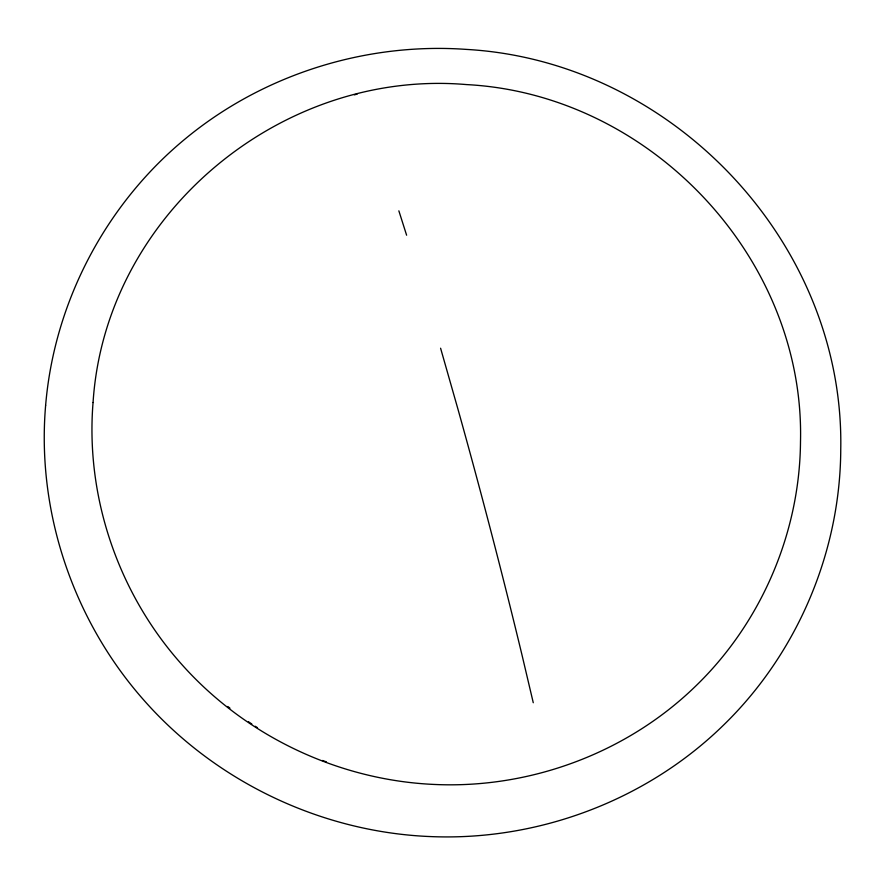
<?xml version="1.0" encoding="UTF-8"?>
<svg xmlns="http://www.w3.org/2000/svg" width="885" height="885" viewBox="0 0 885 885"><rect width="100%" height="100%" fill="white"/><g stroke="black" fill="none" stroke-linecap="round" stroke-linejoin="round"><path stroke-width="1.33" d="M354.343 94.872L357.175 94.087M398.858 210.84L406.613 235.211M440.586 348.214L457.744 408.427A612.044 52.149 75.1 0 1 522.117 655.475L533.268 702.734M326.41 761.896A348.823 343.524 24 0 1 322.605 760.481M257.48 727.702A348.823 343.524 24 0 1 255.201 726.242M251.816 724.007A348.823 343.524 24 0 1 248.464 721.74M229.945 708.166A348.823 343.524 24 0 1 227.821 706.495M93.058 402.509C85.358 496.916 118.347 593.216 181.27 663.861C245.267 736.088 338.955 780.548 435.365 784.497C530.071 788.623 625.739 753.268 694.183 687.534C760.591 624.157 799.741 533.71 800.494 441.914C805.107 257.623 649.712 94.142 466.539 84.584C280.611 68.61 105.083 215.166 93.058 402.509M45.633 405.341C36.462 511.773 73.278 620.562 144.067 700.389C216.139 782.108 321.996 832.342 430.851 836.591C537.682 841.038 645.497 800.759 722.359 726.253C796.71 654.623 840.308 552.716 840.75 449.469C844.688 242.59 671.704 60.822 466.074 49.383C365.45 42.248 262.69 74.628 184.965 139.089C105.481 204.667 54.162 302.637 45.633 405.341"/></g></svg>
